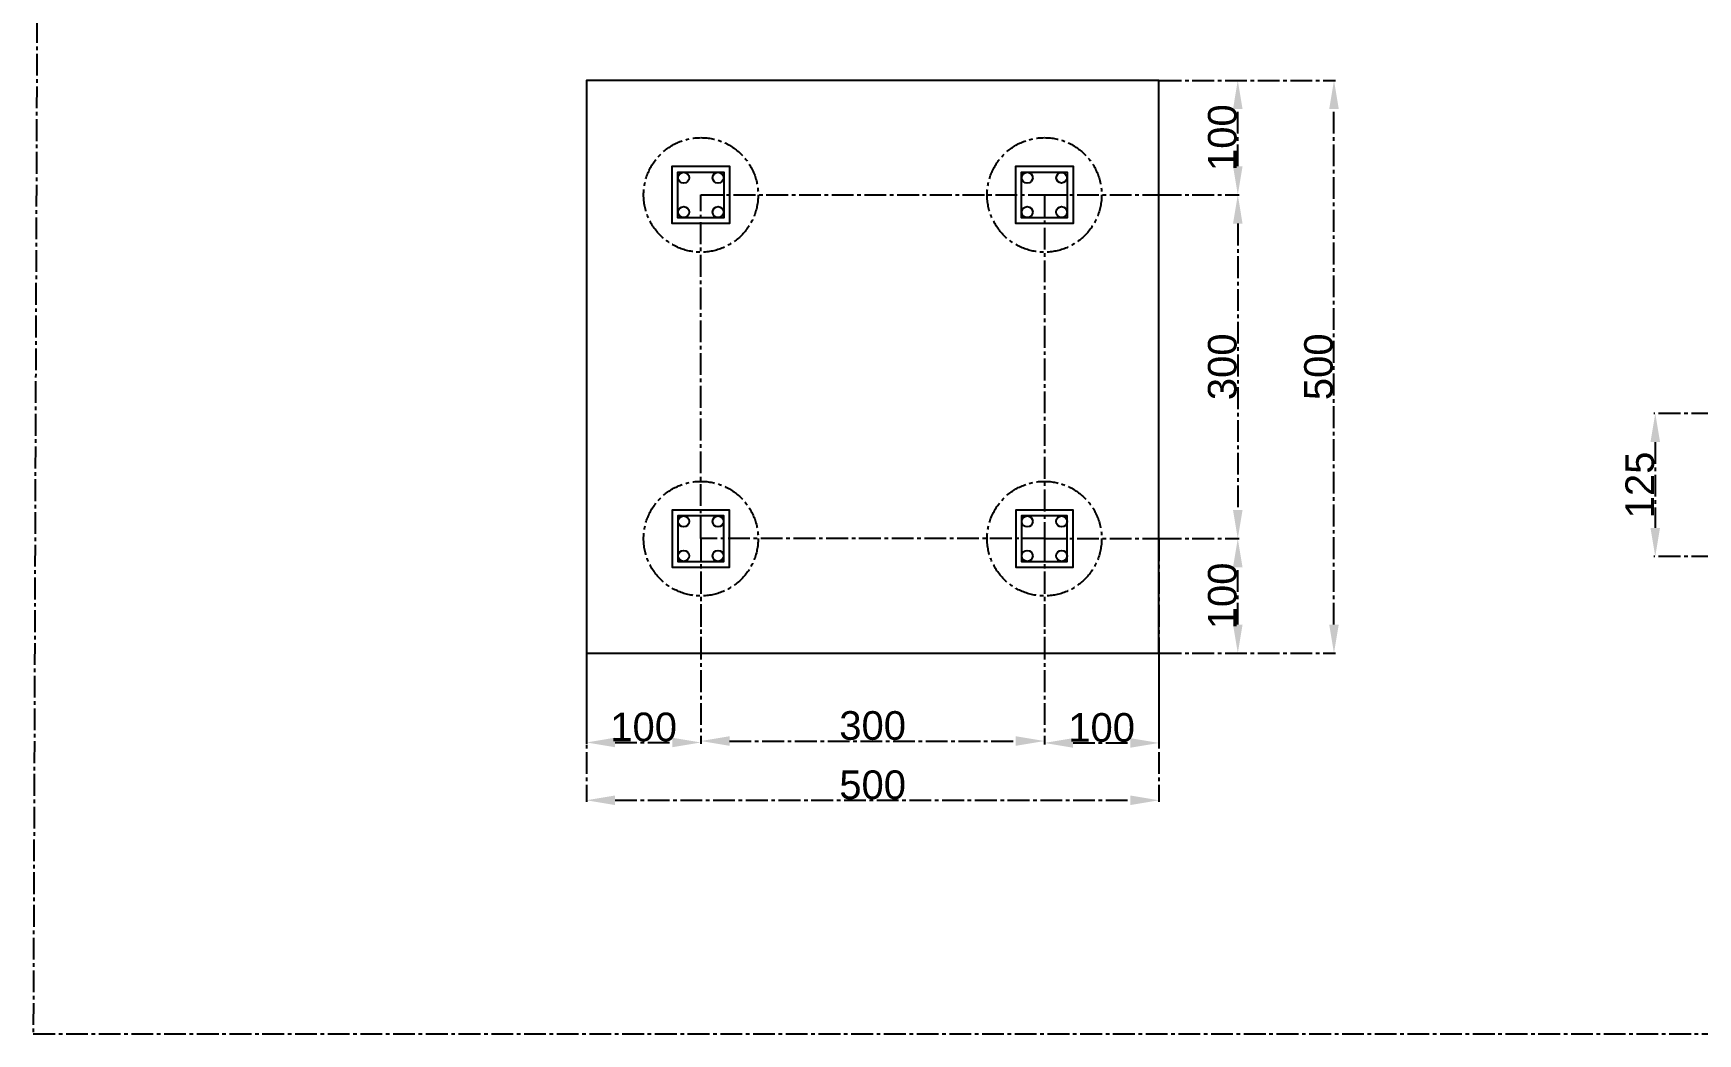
# Model space of a CAD drawing. Header units: centimetres. Extents: x -483 to 5478, y -332 to 3204.
# Drawn here: x -483 to 971, y -332 to 541 of the extents above; entities that cross this region are included whole.
import ezdxf

# ---------------------------------------------------------------- set-up
doc = ezdxf.new("R2010")
doc.units = ezdxf.units.CM
doc.linetypes.add('AXES2', pattern=[28.575000000000003, 19.05, -3.175, 3.175, -3.175])
doc.styles.get("Standard").update_dxf_attribs({"font": 'arial.ttf'})
doc.dimstyles.new('ISO-25', dxfattribs={"dimtxt": 25, "dimasz": 25, "dimexe": 1.25, "dimexo": 0.625, "dimtad": 1, "dimtxsty": 'Standard', "dimcen": 2.5, "dimadec": 0, "dimazin": 0, "dimtfac": 1, "dimtmove": 0, "dimatfit": 3, "dimfxl": 1, "dimarcsym": 0})

# ---------------------------------------------------------------- blocks, each defined once
blk = doc.blocks.new('*D29')
at = {"color": 0, "linetype": 'AXES2', "lineweight": -2, "transparency": 16777216}
for p, q in [((-3.827021247335479e-17, -0.625), (-7.935307431423255e-15, -129.5934050037631)), ((500, -0.625), (500, -129.5934050037631)), ((24.99999999999999, -128.3434050037631), (475, -128.3434050037631))]:
    blk.add_line(p, q, dxfattribs=at)
at = {"color": 0, "linetype": 'AXES2', "transparency": 16777216}
for points in [[(24.99999999999999, -124.1767383370964), (24.99999999999999, -132.5100716704298), (-7.858767006476545e-15, -128.3434050037631)], [(475, -124.1767383370964), (475, -132.5100716704298), (500, -128.3434050037631)]]:
    blk.add_solid(points, dxfattribs=at)
at = {"layer": 'Defpoints', "color": 0, "linetype": 'AXES2', "transparency": 16777216}
for p in [(0, 0), (500, 0), (500, -128.3434050037631)]:
    blk.add_point(p, dxfattribs=at)
at = {"color": 0, "linetype": 'AXES2', "transparency": 16777216, "insert": (250, -114.9540803107208), "char_height": 25, "attachment_point": 5}
blk.add_mtext('500', dxfattribs=at)
blk = doc.blocks.new('*D30')
at = {"color": 0, "linetype": 'AXES2', "lineweight": -2, "transparency": 16777216}
for p, q in [((100, 99.375), (99.99999999999999, -77.8859829321027)), ((400, 99.375), (400, -77.8859829321027)), ((125, -76.6359829321027), (375, -76.6359829321027))]:
    blk.add_line(p, q, dxfattribs=at)
at = {"color": 0, "linetype": 'AXES2', "transparency": 16777216}
for points in [[(125, -72.46931626543603), (125, -80.80264959876938), (99.99999999999999, -76.6359829321027)], [(375, -72.46931626543603), (375, -80.80264959876938), (400, -76.6359829321027)]]:
    blk.add_solid(points, dxfattribs=at)
at = {"layer": 'Defpoints', "color": 0, "linetype": 'AXES2', "transparency": 16777216}
for p in [(100, 100), (400, 100), (400, -76.6359829321027)]:
    blk.add_point(p, dxfattribs=at)
at = {"color": 0, "linetype": 'AXES2', "transparency": 16777216, "insert": (250, -63.23813163605905), "char_height": 25, "attachment_point": 5}
blk.add_mtext('300', dxfattribs=at)
blk = doc.blocks.new('*D31')
at = {"color": 0, "linetype": 'AXES2', "lineweight": -2, "transparency": 16777216}
for p, q in [((-3.827021247335479e-17, 99.375), (-1.096891540549572e-14, -79.1359829321027)), ((100, 99.375), (99.99999999999999, -79.1359829321027)), ((24.99999999999999, -77.8859829321027), (74.99999999999999, -77.8859829321027))]:
    blk.add_line(p, q, dxfattribs=at)
at = {"color": 0, "linetype": 'AXES2', "transparency": 16777216}
for points in [[(24.99999999999999, -73.71931626543603), (24.99999999999999, -82.05264959876938), (-1.089237498054901e-14, -77.8859829321027)], [(74.99999999999999, -73.71931626543603), (74.99999999999999, -82.05264959876938), (99.99999999999999, -77.8859829321027)]]:
    blk.add_solid(points, dxfattribs=at)
at = {"layer": 'Defpoints', "color": 0, "linetype": 'AXES2', "transparency": 16777216}
for p in [(0, 100), (100, 100), (99.99999999999999, -77.8859829321027)]:
    blk.add_point(p, dxfattribs=at)
at = {"color": 0, "linetype": 'AXES2', "transparency": 16777216, "insert": (49.99999999999999, -64.49665823906041), "char_height": 25, "attachment_point": 5}
blk.add_mtext('100', dxfattribs=at)
blk = doc.blocks.new('*D32')
at = {"color": 0, "linetype": 'AXES2', "lineweight": -2, "transparency": 16777216}
for p, q in [((400, 99.375), (400, -79.5567642267797)), ((500, 99.375), (500, -79.5567642267797)), ((425, -78.3067642267797), (475, -78.3067642267797))]:
    blk.add_line(p, q, dxfattribs=at)
at = {"color": 0, "linetype": 'AXES2', "transparency": 16777216}
for points in [[(425, -74.14009756011303), (425, -82.47343089344638), (400, -78.3067642267797)], [(475, -74.14009756011303), (475, -82.47343089344638), (500, -78.3067642267797)]]:
    blk.add_solid(points, dxfattribs=at)
at = {"layer": 'Defpoints', "color": 0, "linetype": 'AXES2', "transparency": 16777216}
for p in [(400, 100), (500, 100), (500, -78.3067642267797)]:
    blk.add_point(p, dxfattribs=at)
at = {"color": 0, "linetype": 'AXES2', "transparency": 16777216, "insert": (450, -64.91743953373741), "char_height": 25, "attachment_point": 5}
blk.add_mtext('100', dxfattribs=at)
blk = doc.blocks.new('*D33')
at = {"color": 0, "linetype": 'AXES2', "lineweight": -2, "transparency": 16777216}
for p, q in [((500.6250000000002, 500.0000000000002), (654.1724260712949, 500.0000000000003)), ((652.922426071295, 25.00000000000003), (652.9224260712949, 475.0000000000003)), ((500.6250000000002, 1.005076656047946e-16), (654.172426071295, 2.479281703208461e-14))]:
    blk.add_line(p, q, dxfattribs=at)
at = {"color": 0, "linetype": 'AXES2', "transparency": 16777216}
for points in [[(648.7557594046283, 475.0000000000003), (657.0890927379616, 475.0000000000003), (652.9224260712949, 500.0000000000003)], [(648.7557594046284, 25.00000000000003), (657.0890927379617, 25.00000000000003), (652.922426071295, 2.459180170087502e-14)]]:
    blk.add_solid(points, dxfattribs=at)
at = {"layer": 'Defpoints', "color": 0, "linetype": 'AXES2', "transparency": 16777216}
for p in [(500.0000000000002, 500.0000000000002), (652.9224260712949, 500.0000000000003), (500.0000000000002, 0)]:
    blk.add_point(p, dxfattribs=at)
at = {"color": 0, "linetype": 'AXES2', "transparency": 16777216, "insert": (639.5331013782526, 249.9999999999999), "char_height": 25, "attachment_point": 5, "rotation": 90}
blk.add_mtext('500', dxfattribs=at)
blk = doc.blocks.new('*D34')
at = {"color": 0, "linetype": 'AXES2', "lineweight": -2, "transparency": 16777216}
for p, q in [((500.6250000000002, 400.0000000000002), (570.1644757550679, 400.0000000000002)), ((568.9144757550679, 375.0000000000002), (568.914475755068, 125.0000000000001)), ((500.6250000000002, 100.0000000000001), (570.164475755068, 100.0000000000001))]:
    blk.add_line(p, q, dxfattribs=at)
at = {"color": 0, "linetype": 'AXES2', "transparency": 16777216}
for points in [[(564.7478090884013, 375.0000000000002), (573.0811424217345, 375.0000000000002), (568.9144757550679, 400.0000000000002)], [(564.7478090884014, 125.0000000000001), (573.0811424217346, 125.0000000000001), (568.914475755068, 100.0000000000001)]]:
    blk.add_solid(points, dxfattribs=at)
at = {"layer": 'Defpoints', "color": 0, "linetype": 'AXES2', "transparency": 16777216}
for p in [(500.0000000000002, 400.0000000000002), (500.0000000000002, 100.0000000000001), (568.914475755068, 100.0000000000001)]:
    blk.add_point(p, dxfattribs=at)
at = {"color": 0, "linetype": 'AXES2', "transparency": 16777216, "insert": (555.5166244590242, 249.9999999999999), "char_height": 25, "attachment_point": 5, "rotation": 90}
blk.add_mtext('300', dxfattribs=at)
blk = doc.blocks.new('*D35')
at = {"color": 0, "linetype": 'AXES2', "lineweight": -2, "transparency": 16777216}
for p, q in [((500.6250000000002, 500.0000000000002), (570.164475755068, 500.0000000000002)), ((568.914475755068, 425.0000000000002), (568.914475755068, 475.0000000000002)), ((500.6250000000002, 400.0000000000002), (570.164475755068, 400.0000000000002))]:
    blk.add_line(p, q, dxfattribs=at)
at = {"color": 0, "linetype": 'AXES2', "transparency": 16777216}
for points in [[(564.7478090884014, 475.0000000000002), (573.0811424217346, 475.0000000000002), (568.914475755068, 500.0000000000002)], [(564.7478090884014, 425.0000000000002), (573.0811424217346, 425.0000000000002), (568.914475755068, 400.0000000000002)]]:
    blk.add_solid(points, dxfattribs=at)
at = {"layer": 'Defpoints', "color": 0, "linetype": 'AXES2', "transparency": 16777216}
for p in [(500.0000000000002, 500.0000000000002), (568.914475755068, 500.0000000000002), (500.0000000000002, 400.0000000000002)]:
    blk.add_point(p, dxfattribs=at)
at = {"color": 0, "linetype": 'AXES2', "transparency": 16777216, "insert": (555.5251510620257, 449.9999999999999), "char_height": 25, "attachment_point": 5, "rotation": 90}
blk.add_mtext('100', dxfattribs=at)
blk = doc.blocks.new('*D36')
at = {"color": 0, "linetype": 'AXES2', "lineweight": -2, "transparency": 16777216}
for p, q in [((500.6250000000002, 100.0000000000001), (570.1644757550685, 100.0000000000001)), ((568.9144757550685, 25.00000000000002), (568.9144757550685, 75.00000000000006)), ((500.6250000000002, 1.005076656047946e-16), (570.1644757550685, 1.128330826644123e-14))]:
    blk.add_line(p, q, dxfattribs=at)
at = {"color": 0, "linetype": 'AXES2', "transparency": 16777216}
for points in [[(564.7478090884018, 75.00000000000006), (573.0811424217351, 75.00000000000006), (568.9144757550685, 100.0000000000001)], [(564.7478090884018, 25.00000000000002), (573.0811424217351, 25.00000000000002), (568.9144757550685, 1.108229293523167e-14)]]:
    blk.add_solid(points, dxfattribs=at)
at = {"layer": 'Defpoints', "color": 0, "linetype": 'AXES2', "transparency": 16777216}
for p in [(500.0000000000002, 100.0000000000001), (568.9144757550685, 100.0000000000001), (500.0000000000002, 0)]:
    blk.add_point(p, dxfattribs=at)
at = {"color": 0, "linetype": 'AXES2', "transparency": 16777216, "insert": (555.525151062026, 49.99999999999986), "char_height": 25, "attachment_point": 5, "rotation": 90}
blk.add_mtext('100', dxfattribs=at)
blk = doc.blocks.new('*D59')
at = {"color": 0, "linetype": 'AXES2', "lineweight": -2, "transparency": 16777216}
for p, q in [((1098.379342779778, 209.3549292804029), (932.264530607762, 209.3549292804028)), ((933.514530607762, 184.3549292804028), (933.514530607762, 109.3549292804028)), ((1098.379342779778, 84.35492928040279), (932.264530607762, 84.35492928040277))]:
    blk.add_line(p, q, dxfattribs=at)
at = {"color": 0, "linetype": 'AXES2', "transparency": 16777216}
for points in [[(929.3478639410954, 184.3549292804028), (937.6811972744287, 184.3549292804028), (933.514530607762, 209.3549292804028)], [(929.3478639410954, 109.3549292804028), (937.6811972744287, 109.3549292804028), (933.514530607762, 84.35492928040277)]]:
    blk.add_solid(points, dxfattribs=at)
at = {"layer": 'Defpoints', "color": 0, "linetype": 'AXES2', "transparency": 16777216}
for p in [(1099.004342779778, 209.3549292804029), (933.514530607762, 84.35492928040277), (1099.004342779778, 84.35492928040279)]:
    blk.add_point(p, dxfattribs=at)
at = {"color": 0, "linetype": 'AXES2', "transparency": 16777216, "insert": (920.1252059147195, 146.8549292804025), "char_height": 25, "attachment_point": 5, "rotation": 90}
blk.add_mtext('125', dxfattribs=at)

msp = doc.modelspace()

# ---------------------------------------------------------------- linework, layer by layer
at = {"linetype": 'AXES2'}
for p, q in [((-476.4667898768239, 1494.799856612971), (-483.0668254212396, -332.071722560323)), ((100, 400), (100, 400)), ((400, 400), (500, 400)), ((100, 100), (100, 0)), ((400, 100), (500, 100)), ((400, 100), (400, 0)), ((-483.0668254212396, -332.071722560323), (2262.549022946001, -332.071722560323))]:
    msp.add_line(p, q, dxfattribs=at)
at = {"color": 242, "linetype": 'AXES2', "true_color": 0xcd2027}
for p, q in [((100, 400), (400, 400)), ((100, 100), (100, 400)), ((400, 400), (400, 100)), ((400, 100), (100, 100))]:
    msp.add_line(p, q, dxfattribs=at)
for points in [[(0, 0), (500, 0), (500, 500), (0, 500), (0, 0)], [(100, 420), (120, 420), (120, 380), (80, 380), (80, 420), (100, 420)], [(400, 420), (420, 420), (420, 380), (380, 380), (380, 420), (400, 420)], [(100, 80), (120, 80), (120, 120), (80, 120), (80, 80), (100, 80)], [(400, 80), (420, 80), (420, 120), (380, 120), (380, 79.99999999999999), (400, 79.99999999999999)]]:
    msp.add_lwpolyline(points, close=True)
at = {"color": 2, "true_color": 0xf1eb1f}
for points in [[(100, 425), (125, 425), (125, 375), (75, 375), (75, 425), (100, 425)], [(400, 425), (425, 425), (425, 375), (375, 375), (375, 425), (400, 425)], [(100, 75), (125, 75), (125, 125), (75, 125), (75, 75), (100, 75)], [(400, 75), (425, 75), (425, 125), (375, 125), (375, 75), (400, 75)]]:
    msp.add_lwpolyline(points, close=True, dxfattribs=at)
at = {"linetype": 'AXES2'}
for centre in [(100, 400), (400, 400), (100, 100), (400, 100)]:
    msp.add_circle(centre, 50, dxfattribs=at)
for centre, radius in [((85, 415), 4.803292116597731), ((115, 415), 4.803292116597731), ((385, 415), 4.797418690108316), ((415, 415), 4.613639947482625), ((85, 385), 4.803292116597731), ((115, 385), 4.803292116597731), ((385, 385), 4.803292116597731), ((415, 385), 4.803292116597731), ((85, 115), 4.803292116597731), ((115, 115), 4.803292116597731), ((385, 115), 4.803292116597731), ((415, 115), 4.803292116597731), ((85, 85), 4.803292116597731), ((115, 85), 4.803292116597731), ((385, 85), 4.803292116597731), ((415, 85), 4.803292116597731)]:
    msp.add_circle(centre, radius)

# ---------------------------------------------------------------- dimensions: what is measured, and where the dimension line sits
for base, p1, p2, picture, middle in [((652.9224260712949, 500.0000000000003), (500, 0), (500, 500), '*D33', (639.5331013782526, 249.9999999999999)), ((568.914475755068, 500.0000000000002), (500, 400), (500, 500), '*D35', (555.5251510620257, 449.9999999999999)), ((568.914475755068, 100.0000000000001), (500, 400), (500, 100), '*D34', (555.5166244590242, 249.9999999999999)), ((933.514530607762, 84.35492928040277), (1099.004342779777, 209.3549292804028), (1099.004342779777, 84.35492928040276), '*D59', (920.1252059147195, 146.8549292804025)), ((568.9144757550685, 100.0000000000001), (500, 0), (500, 100), '*D36', (555.525151062026, 49.99999999999986))]:
    dim = msp.add_linear_dim(base=base, p1=p1, p2=p2, angle=90, dimstyle='ISO-25', dxfattribs=at)
    dim.commit()
    dim.dimension.update_dxf_attribs({"geometry": picture, "text_midpoint": middle})
for base, p1, p2, picture, middle in [((99.99999999999999, -77.8859829321027), (0, 100), (100, 100), '*D31', (49.99999999999999, -64.49665823906041)), ((400, -76.6359829321027), (100, 100), (400, 100), '*D30', (250, -63.23813163605905)), ((500, -78.3067642267797), (400, 100), (500, 100), '*D32', (450, -64.91743953373741)), ((500, -128.3434050037631), (0, 0), (500, 0), '*D29', (250, -114.9540803107208))]:
    dim = msp.add_linear_dim(base=base, p1=p1, p2=p2, dimstyle='ISO-25', dxfattribs=at)
    dim.commit()
    dim.dimension.update_dxf_attribs({"geometry": picture, "text_midpoint": middle})

doc.saveas('drawing.dxf')
